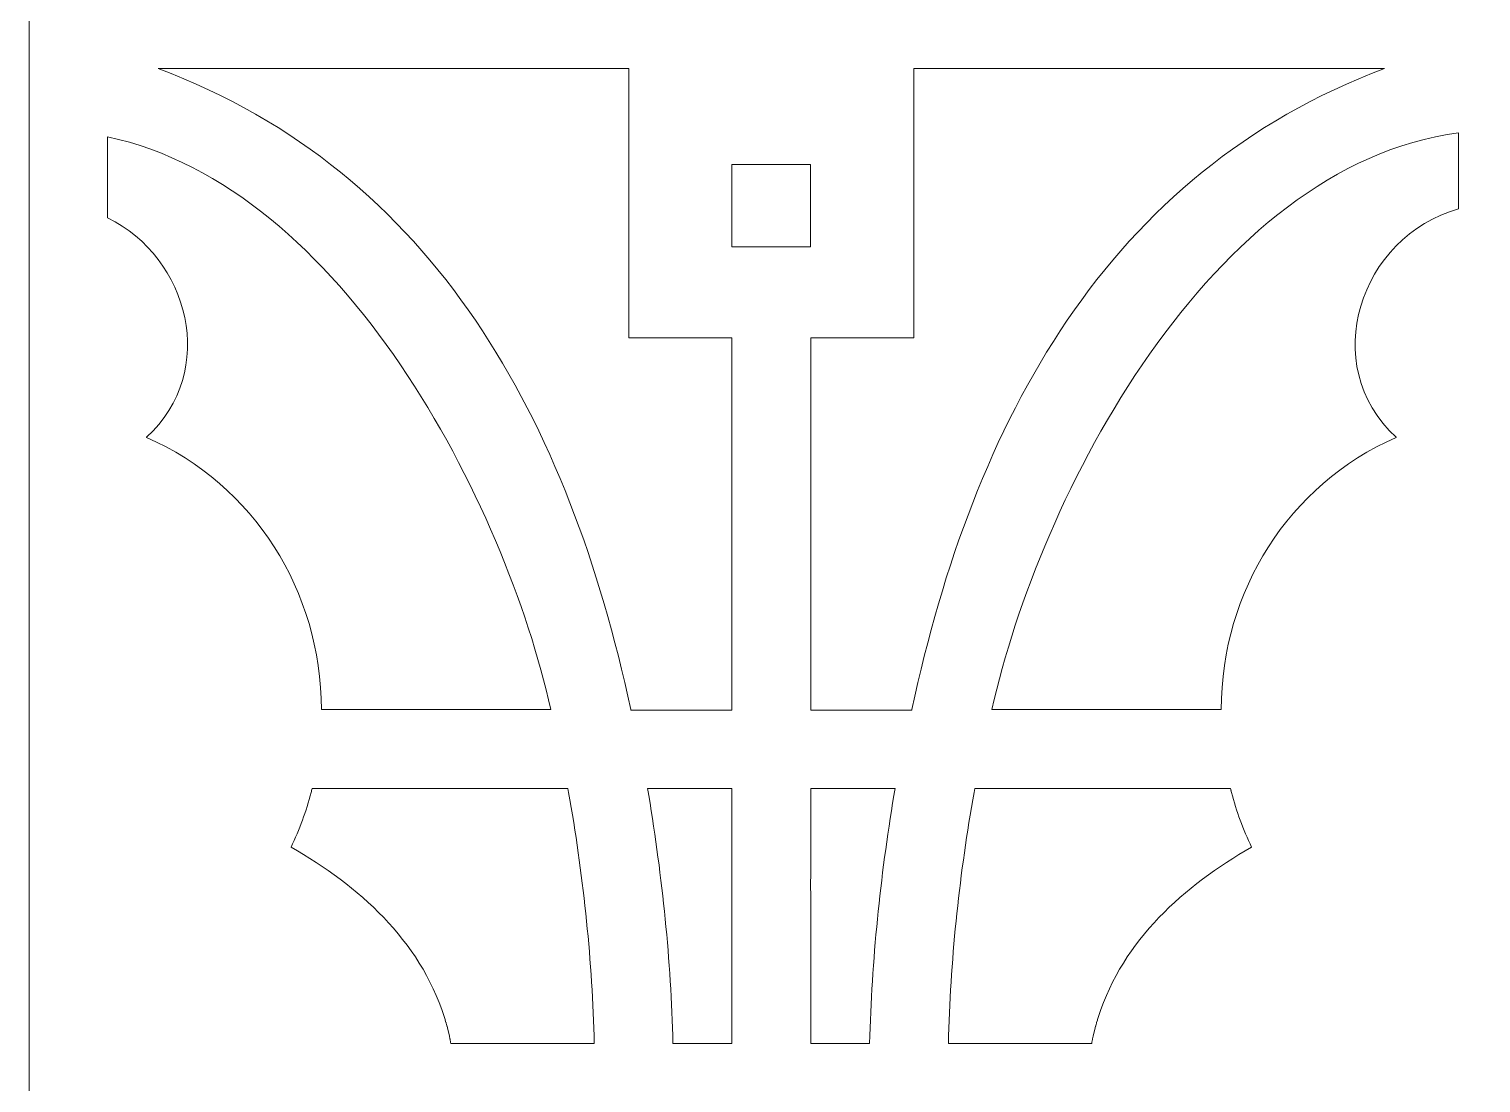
# Model space of a CAD drawing. Header units: centimetres. Extents: x -10 to 9.9, y -5 to 13.4.
# Drawn here: x 0.175 to 3.399, y 1.88 to 4.221 of the extents above; entities that cross this region are included whole.
import ezdxf

# ---------------------------------------------------------------- set-up
doc = ezdxf.new("R2010")
doc.units = ezdxf.units.CM
doc.header["$MEASUREMENT"] = 0
doc.layers.add('layer 1', color=7, linetype='Continuous')

msp = doc.modelspace()

# ---------------------------------------------------------------- linework, layer by layer
at = {"layer": 'layer 1', "color": 242, "lineweight": 9}
for points, knots in [([(0.17453, 13.44236), (0.17453, 13.44236), (0.34885, 13.44236), (0.34885, 13.44236), (0.34885, 13.44236), (0.34885, 13.44236), (9.75098, 13.44236), (9.75098, 13.44236), (9.75098, 13.44236), (9.75098, 13.44236), (9.9253, 13.44236), (9.9253, 13.44236), (9.9253, 13.44236), (9.9253, 13.44236), (9.9253, 13.26803), (9.9253, 13.26803), (9.9253, 13.26803), (9.9253, 13.26803), (9.9253, -4.82596), (9.9253, -4.82596), (9.9253, -4.82596), (9.9253, -4.82596), (9.9253, -5.00029), (9.9253, -5.00029), (9.9253, -5.00029), (9.9253, -5.00029), (9.75098, -5.00029), (9.75098, -5.00029), (9.75098, -5.00029), (9.75098, -5.00029), (0.34885, -5.00029), (0.34885, -5.00029), (0.34885, -5.00029), (0.34885, -5.00029), (0.17453, -5.00029), (0.17453, -5.00029), (0.17453, -5.00029), (0.17453, -5.00029), (0.17453, -4.82596), (0.17453, -4.82596), (0.17453, -4.82596), (0.17453, -4.82596), (0.17453, 13.26803), (0.17453, 13.26803), (0.17453, 13.26803), (0.17453, 13.26803), (0.17453, 13.44236), (0.17453, 13.44236)], [0, 0, 0, 0, 0.0769231, 0.0769231, 0.0769231, 0.0769231, 0.1538462, 0.1538462, 0.1538462, 0.1538462, 0.2307692, 0.2307692, 0.2307692, 0.2307692, 0.3076923, 0.3076923, 0.3076923, 0.3076923, 0.3846154, 0.3846154, 0.3846154, 0.3846154, 0.4615385, 0.4615385, 0.4615385, 0.4615385, 0.5384615, 0.5384615, 0.5384615, 0.5384615, 0.6153846, 0.6153846, 0.6153846, 0.6153846, 0.6923077, 0.6923077, 0.6923077, 0.6923077, 0.7692308, 0.7692308, 0.7692308, 0.7692308, 0.8461538, 0.8461538, 0.8461538, 0.8461538, 1, 1, 1, 1]), ([(0.46138, 4.13311), (0.46138, 4.13311), (1.50617, 4.13311), (1.50617, 4.13311), (1.50617, 4.13311), (1.50617, 4.13311), (1.50617, 3.53687), (1.50617, 3.53687), (1.50617, 3.53687), (1.50617, 3.53687), (1.5062, 3.53687), (1.5062, 3.53687), (1.5062, 3.53687), (1.5062, 3.53687), (1.5062, 3.53525), (1.5062, 3.53525), (1.5062, 3.53525), (1.5062, 3.53525), (1.51542, 3.53525), (1.51542, 3.53525), (1.51542, 3.53525), (1.51542, 3.53525), (1.51593, 3.53525), (1.51593, 3.53525), (1.51593, 3.53525), (1.51593, 3.53525), (1.52515, 3.53525), (1.52515, 3.53525), (1.52515, 3.53525), (1.52515, 3.53525), (1.52565, 3.53525), (1.52565, 3.53525), (1.52565, 3.53525), (1.52565, 3.53525), (1.53488, 3.53525), (1.53488, 3.53525), (1.53488, 3.53525), (1.53488, 3.53525), (1.53538, 3.53525), (1.53538, 3.53525), (1.53538, 3.53525), (1.53538, 3.53525), (1.54461, 3.53525), (1.54461, 3.53525), (1.54461, 3.53525), (1.54461, 3.53525), (1.54515, 3.53525), (1.54515, 3.53525), (1.54515, 3.53525), (1.54515, 3.53525), (1.55439, 3.53525), (1.55439, 3.53525), (1.55439, 3.53525), (1.55439, 3.53525), (1.55489, 3.53525), (1.55489, 3.53525), (1.55489, 3.53525), (1.55489, 3.53525), (1.56411, 3.53525), (1.56411, 3.53525), (1.56411, 3.53525), (1.56411, 3.53525), (1.56466, 3.53525), (1.56466, 3.53525), (1.56466, 3.53525), (1.56466, 3.53525), (1.57389, 3.53525), (1.57389, 3.53525), (1.57389, 3.53525), (1.57389, 3.53525), (1.57439, 3.53525), (1.57439, 3.53525), (1.57439, 3.53525), (1.57439, 3.53525), (1.58362, 3.53525), (1.58362, 3.53525), (1.58362, 3.53525), (1.58362, 3.53525), (1.58418, 3.53525), (1.58418, 3.53525), (1.58418, 3.53525), (1.58418, 3.53525), (1.59339, 3.53525), (1.59339, 3.53525), (1.59339, 3.53525), (1.59339, 3.53525), (1.59391, 3.53525), (1.59391, 3.53525), (1.59391, 3.53525), (1.59391, 3.53525), (1.60312, 3.53525), (1.60312, 3.53525), (1.60312, 3.53525), (1.60312, 3.53525), (1.60367, 3.53525), (1.60367, 3.53525), (1.60367, 3.53525), (1.60367, 3.53525), (1.61288, 3.53525), (1.61288, 3.53525), (1.61288, 3.53525), (1.61288, 3.53525), (1.6134, 3.53525), (1.6134, 3.53525), (1.6134, 3.53525), (1.6134, 3.53525), (1.6226, 3.53525), (1.6226, 3.53525), (1.6226, 3.53525), (1.6226, 3.53525), (1.62317, 3.53525), (1.62317, 3.53525), (1.62317, 3.53525), (1.62317, 3.53525), (1.6324, 3.53525), (1.6324, 3.53525), (1.6324, 3.53525), (1.6324, 3.53525), (1.6329, 3.53525), (1.6329, 3.53525), (1.6329, 3.53525), (1.6329, 3.53525), (1.64212, 3.53525), (1.64212, 3.53525), (1.64212, 3.53525), (1.64212, 3.53525), (1.64268, 3.53525), (1.64268, 3.53525), (1.64268, 3.53525), (1.64268, 3.53525), (1.6519, 3.53525), (1.6519, 3.53525), (1.6519, 3.53525), (1.6519, 3.53525), (1.6524, 3.53525), (1.6524, 3.53525), (1.6524, 3.53525), (1.6524, 3.53525), (1.66163, 3.53525), (1.66163, 3.53525), (1.66163, 3.53525), (1.66163, 3.53525), (1.66218, 3.53525), (1.66218, 3.53525), (1.66218, 3.53525), (1.66218, 3.53525), (1.6714, 3.53525), (1.6714, 3.53525), (1.6714, 3.53525), (1.6714, 3.53525), (1.6719, 3.53525), (1.6719, 3.53525), (1.6719, 3.53525), (1.6719, 3.53525), (1.68113, 3.53525), (1.68113, 3.53525), (1.68113, 3.53525), (1.68113, 3.53525), (1.68163, 3.53525), (1.68163, 3.53525), (1.68163, 3.53525), (1.68163, 3.53525), (1.69086, 3.53525), (1.69086, 3.53525), (1.69086, 3.53525), (1.69086, 3.53525), (1.69137, 3.53525), (1.69137, 3.53525), (1.69137, 3.53525), (1.69137, 3.53525), (1.70059, 3.53525), (1.70059, 3.53525), (1.70059, 3.53525), (1.70059, 3.53525), (1.70115, 3.53525), (1.70115, 3.53525), (1.70115, 3.53525), (1.70115, 3.53525), (1.71037, 3.53525), (1.71037, 3.53525), (1.71037, 3.53525), (1.71037, 3.53525), (1.71088, 3.53525), (1.71088, 3.53525), (1.71088, 3.53525), (1.71088, 3.53525), (1.72009, 3.53525), (1.72009, 3.53525), (1.72009, 3.53525), (1.72009, 3.53525), (1.72065, 3.53525), (1.72065, 3.53525), (1.72065, 3.53525), (1.72065, 3.53525), (1.72989, 3.53525), (1.72989, 3.53525), (1.72989, 3.53525), (1.72989, 3.53525), (1.73039, 3.53525), (1.73039, 3.53525), (1.73039, 3.53525), (1.73039, 3.53525), (1.73538, 3.53525), (1.73538, 3.53525), (1.73538, 3.53525), (1.73538, 3.53525), (1.73538, 2.7081), (1.73538, 2.7081), (1.73538, 2.7081), (1.73538, 2.7081), (1.51117, 2.7081), (1.51117, 2.7081), (1.51117, 2.7081), (1.51117, 2.7081), (1.51115, 2.7081), (1.51115, 2.7081), (1.51115, 2.7081), (1.51115, 2.7081), (1.51101, 2.70862), (1.51101, 2.70862), (1.51101, 2.70862), (1.51101, 2.70862), (1.51099, 2.70867), (1.51099, 2.70867), (1.51099, 2.70867), (1.51099, 2.70867), (1.51091, 2.70915), (1.51091, 2.70915), (1.51091, 2.70915), (1.51091, 2.70915), (1.51088, 2.70914), (1.51088, 2.70914), (1.51088, 2.70914), (1.51088, 2.70914), (1.51074, 2.70967), (1.51074, 2.70967), (1.51074, 2.70967), (1.37358, 3.34792), (1.07753, 3.90211), (0.46138, 4.13311)], [0, 0, 0, 0, 0.0163934, 0.0163934, 0.0163934, 0.0163934, 0.0327869, 0.0327869, 0.0327869, 0.0327869, 0.0491803, 0.0491803, 0.0491803, 0.0491803, 0.0655738, 0.0655738, 0.0655738, 0.0655738, 0.0819672, 0.0819672, 0.0819672, 0.0819672, 0.0983607, 0.0983607, 0.0983607, 0.0983607, 0.1147541, 0.1147541, 0.1147541, 0.1147541, 0.1311475, 0.1311475, 0.1311475, 0.1311475, 0.147541, 0.147541, 0.147541, 0.147541, 0.1639344, 0.1639344, 0.1639344, 0.1639344, 0.1803279, 0.1803279, 0.1803279, 0.1803279, 0.1967213, 0.1967213, 0.1967213, 0.1967213, 0.2131148, 0.2131148, 0.2131148, 0.2131148, 0.2295082, 0.2295082, 0.2295082, 0.2295082, 0.2459016, 0.2459016, 0.2459016, 0.2459016, 0.2622951, 0.2622951, 0.2622951, 0.2622951, 0.2786885, 0.2786885, 0.2786885, 0.2786885, 0.295082, 0.295082, 0.295082, 0.295082, 0.3114754, 0.3114754, 0.3114754, 0.3114754, 0.3278689, 0.3278689, 0.3278689, 0.3278689, 0.3442623, 0.3442623, 0.3442623, 0.3442623, 0.3606557, 0.3606557, 0.3606557, 0.3606557, 0.3770492, 0.3770492, 0.3770492, 0.3770492, 0.3934426, 0.3934426, 0.3934426, 0.3934426, 0.4098361, 0.4098361, 0.4098361, 0.4098361, 0.4262295, 0.4262295, 0.4262295, 0.4262295, 0.442623, 0.442623, 0.442623, 0.442623, 0.4590164, 0.4590164, 0.4590164, 0.4590164, 0.4754098, 0.4754098, 0.4754098, 0.4754098, 0.4918033, 0.4918033, 0.4918033, 0.4918033, 0.5081967, 0.5081967, 0.5081967, 0.5081967, 0.5245902, 0.5245902, 0.5245902, 0.5245902, 0.5409836, 0.5409836, 0.5409836, 0.5409836, 0.557377, 0.557377, 0.557377, 0.557377, 0.5737705, 0.5737705, 0.5737705, 0.5737705, 0.5901639, 0.5901639, 0.5901639, 0.5901639, 0.6065574, 0.6065574, 0.6065574, 0.6065574, 0.6229508, 0.6229508, 0.6229508, 0.6229508, 0.6393443, 0.6393443, 0.6393443, 0.6393443, 0.6557377, 0.6557377, 0.6557377, 0.6557377, 0.6721311, 0.6721311, 0.6721311, 0.6721311, 0.6885246, 0.6885246, 0.6885246, 0.6885246, 0.704918, 0.704918, 0.704918, 0.704918, 0.7213115, 0.7213115, 0.7213115, 0.7213115, 0.7377049, 0.7377049, 0.7377049, 0.7377049, 0.7540984, 0.7540984, 0.7540984, 0.7540984, 0.7704918, 0.7704918, 0.7704918, 0.7704918, 0.7868852, 0.7868852, 0.7868852, 0.7868852, 0.8032787, 0.8032787, 0.8032787, 0.8032787, 0.8196721, 0.8196721, 0.8196721, 0.8196721, 0.8360656, 0.8360656, 0.8360656, 0.8360656, 0.852459, 0.852459, 0.852459, 0.852459, 0.8688525, 0.8688525, 0.8688525, 0.8688525, 0.8852459, 0.8852459, 0.8852459, 0.8852459, 0.9016393, 0.9016393, 0.9016393, 0.9016393, 0.9180328, 0.9180328, 0.9180328, 0.9180328, 0.9344262, 0.9344262, 0.9344262, 0.9344262, 0.9508197, 0.9508197, 0.9508197, 0.9508197, 0.9672131, 0.9672131, 0.9672131, 0.9672131, 1, 1, 1, 1]), ([(1.91021, 3.53525), (1.91021, 3.53525), (1.91511, 3.53525), (1.91511, 3.53525), (1.91511, 3.53525), (1.91511, 3.53525), (1.91568, 3.53525), (1.91568, 3.53525), (1.91568, 3.53525), (1.91568, 3.53525), (1.9249, 3.53525), (1.9249, 3.53525), (1.9249, 3.53525), (1.9249, 3.53525), (1.9254, 3.53525), (1.9254, 3.53525), (1.9254, 3.53525), (1.9254, 3.53525), (1.93463, 3.53525), (1.93463, 3.53525), (1.93463, 3.53525), (1.93463, 3.53525), (1.93518, 3.53525), (1.93518, 3.53525), (1.93518, 3.53525), (1.93518, 3.53525), (1.9444, 3.53525), (1.9444, 3.53525), (1.9444, 3.53525), (1.9444, 3.53525), (1.94491, 3.53525), (1.94491, 3.53525), (1.94491, 3.53525), (1.94491, 3.53525), (1.95413, 3.53525), (1.95413, 3.53525), (1.95413, 3.53525), (1.95413, 3.53525), (1.95468, 3.53525), (1.95468, 3.53525), (1.95468, 3.53525), (1.95468, 3.53525), (1.96391, 3.53525), (1.96391, 3.53525), (1.96391, 3.53525), (1.96391, 3.53525), (1.96441, 3.53525), (1.96441, 3.53525), (1.96441, 3.53525), (1.96441, 3.53525), (1.97363, 3.53525), (1.97363, 3.53525), (1.97363, 3.53525), (1.97363, 3.53525), (1.97419, 3.53525), (1.97419, 3.53525), (1.97419, 3.53525), (1.97419, 3.53525), (1.98341, 3.53525), (1.98341, 3.53525), (1.98341, 3.53525), (1.98341, 3.53525), (1.98391, 3.53525), (1.98391, 3.53525), (1.98391, 3.53525), (1.98391, 3.53525), (1.99313, 3.53525), (1.99313, 3.53525), (1.99313, 3.53525), (1.99313, 3.53525), (1.99364, 3.53525), (1.99364, 3.53525), (1.99364, 3.53525), (1.99364, 3.53525), (2.00286, 3.53525), (2.00286, 3.53525), (2.00286, 3.53525), (2.00286, 3.53525), (2.00336, 3.53525), (2.00336, 3.53525), (2.00336, 3.53525), (2.00336, 3.53525), (2.0126, 3.53525), (2.0126, 3.53525), (2.0126, 3.53525), (2.0126, 3.53525), (2.01316, 3.53525), (2.01316, 3.53525), (2.01316, 3.53525), (2.01316, 3.53525), (2.02237, 3.53525), (2.02237, 3.53525), (2.02237, 3.53525), (2.02237, 3.53525), (2.02288, 3.53525), (2.02288, 3.53525), (2.02288, 3.53525), (2.02288, 3.53525), (2.0321, 3.53525), (2.0321, 3.53525), (2.0321, 3.53525), (2.0321, 3.53525), (2.03266, 3.53525), (2.03266, 3.53525), (2.03266, 3.53525), (2.03266, 3.53525), (2.04189, 3.53525), (2.04189, 3.53525), (2.04189, 3.53525), (2.04189, 3.53525), (2.04239, 3.53525), (2.04239, 3.53525), (2.04239, 3.53525), (2.04239, 3.53525), (2.05162, 3.53525), (2.05162, 3.53525), (2.05162, 3.53525), (2.05162, 3.53525), (2.05216, 3.53525), (2.05216, 3.53525), (2.05216, 3.53525), (2.05216, 3.53525), (2.06139, 3.53525), (2.06139, 3.53525), (2.06139, 3.53525), (2.06139, 3.53525), (2.0619, 3.53525), (2.0619, 3.53525), (2.0619, 3.53525), (2.0619, 3.53525), (2.07112, 3.53525), (2.07112, 3.53525), (2.07112, 3.53525), (2.07112, 3.53525), (2.07167, 3.53525), (2.07167, 3.53525), (2.07167, 3.53525), (2.07167, 3.53525), (2.0809, 3.53525), (2.0809, 3.53525), (2.0809, 3.53525), (2.0809, 3.53525), (2.0814, 3.53525), (2.0814, 3.53525), (2.0814, 3.53525), (2.0814, 3.53525), (2.09062, 3.53525), (2.09062, 3.53525), (2.09062, 3.53525), (2.09062, 3.53525), (2.09119, 3.53525), (2.09119, 3.53525), (2.09119, 3.53525), (2.09119, 3.53525), (2.1004, 3.53525), (2.1004, 3.53525), (2.1004, 3.53525), (2.1004, 3.53525), (2.10092, 3.53525), (2.10092, 3.53525), (2.10092, 3.53525), (2.10092, 3.53525), (2.11013, 3.53525), (2.11013, 3.53525), (2.11013, 3.53525), (2.11013, 3.53525), (2.1107, 3.53525), (2.1107, 3.53525), (2.1107, 3.53525), (2.1107, 3.53525), (2.11992, 3.53525), (2.11992, 3.53525), (2.11992, 3.53525), (2.11992, 3.53525), (2.12042, 3.53525), (2.12042, 3.53525), (2.12042, 3.53525), (2.12042, 3.53525), (2.12964, 3.53525), (2.12964, 3.53525), (2.12964, 3.53525), (2.12964, 3.53525), (2.1302, 3.53525), (2.1302, 3.53525), (2.1302, 3.53525), (2.1302, 3.53525), (2.13942, 3.53525), (2.13942, 3.53525), (2.13942, 3.53525), (2.13942, 3.53525), (2.13942, 3.53687), (2.13942, 3.53687), (2.13942, 3.53687), (2.13942, 3.53687), (2.13942, 4.13308), (2.13942, 4.13308), (2.13942, 4.13308), (2.13942, 4.13308), (2.83599, 4.13311), (2.83599, 4.13311), (2.83599, 4.13311), (2.83599, 4.13311), (3.18422, 4.13311), (3.18422, 4.13311), (3.18422, 4.13311), (2.56804, 3.90211), (2.27201, 3.34792), (2.13486, 2.70967), (2.13486, 2.70967), (2.13486, 2.70967), (2.1347, 2.70914), (2.1347, 2.70914), (2.1347, 2.70914), (2.1347, 2.70914), (2.13468, 2.70914), (2.13468, 2.70914), (2.13468, 2.70914), (2.13468, 2.70914), (2.13458, 2.70862), (2.13458, 2.70862), (2.13458, 2.70862), (2.13458, 2.70862), (2.13456, 2.70862), (2.13456, 2.70862), (2.13456, 2.70862), (2.13456, 2.70862), (2.13444, 2.7081), (2.13444, 2.7081), (2.13444, 2.7081), (2.13444, 2.7081), (2.13442, 2.7081), (2.13442, 2.7081), (2.13442, 2.7081), (2.13442, 2.7081), (1.91021, 2.7081), (1.91021, 2.7081), (1.91021, 2.7081), (1.91021, 2.7081), (1.91021, 3.53525), (1.91021, 3.53525)], [0, 0, 0, 0, 0.0163934, 0.0163934, 0.0163934, 0.0163934, 0.0327869, 0.0327869, 0.0327869, 0.0327869, 0.0491803, 0.0491803, 0.0491803, 0.0491803, 0.0655738, 0.0655738, 0.0655738, 0.0655738, 0.0819672, 0.0819672, 0.0819672, 0.0819672, 0.0983607, 0.0983607, 0.0983607, 0.0983607, 0.1147541, 0.1147541, 0.1147541, 0.1147541, 0.1311475, 0.1311475, 0.1311475, 0.1311475, 0.147541, 0.147541, 0.147541, 0.147541, 0.1639344, 0.1639344, 0.1639344, 0.1639344, 0.1803279, 0.1803279, 0.1803279, 0.1803279, 0.1967213, 0.1967213, 0.1967213, 0.1967213, 0.2131148, 0.2131148, 0.2131148, 0.2131148, 0.2295082, 0.2295082, 0.2295082, 0.2295082, 0.2459016, 0.2459016, 0.2459016, 0.2459016, 0.2622951, 0.2622951, 0.2622951, 0.2622951, 0.2786885, 0.2786885, 0.2786885, 0.2786885, 0.295082, 0.295082, 0.295082, 0.295082, 0.3114754, 0.3114754, 0.3114754, 0.3114754, 0.3278689, 0.3278689, 0.3278689, 0.3278689, 0.3442623, 0.3442623, 0.3442623, 0.3442623, 0.3606557, 0.3606557, 0.3606557, 0.3606557, 0.3770492, 0.3770492, 0.3770492, 0.3770492, 0.3934426, 0.3934426, 0.3934426, 0.3934426, 0.4098361, 0.4098361, 0.4098361, 0.4098361, 0.4262295, 0.4262295, 0.4262295, 0.4262295, 0.442623, 0.442623, 0.442623, 0.442623, 0.4590164, 0.4590164, 0.4590164, 0.4590164, 0.4754098, 0.4754098, 0.4754098, 0.4754098, 0.4918033, 0.4918033, 0.4918033, 0.4918033, 0.5081967, 0.5081967, 0.5081967, 0.5081967, 0.5245902, 0.5245902, 0.5245902, 0.5245902, 0.5409836, 0.5409836, 0.5409836, 0.5409836, 0.557377, 0.557377, 0.557377, 0.557377, 0.5737705, 0.5737705, 0.5737705, 0.5737705, 0.5901639, 0.5901639, 0.5901639, 0.5901639, 0.6065574, 0.6065574, 0.6065574, 0.6065574, 0.6229508, 0.6229508, 0.6229508, 0.6229508, 0.6393443, 0.6393443, 0.6393443, 0.6393443, 0.6557377, 0.6557377, 0.6557377, 0.6557377, 0.6721311, 0.6721311, 0.6721311, 0.6721311, 0.6885246, 0.6885246, 0.6885246, 0.6885246, 0.704918, 0.704918, 0.704918, 0.704918, 0.7213115, 0.7213115, 0.7213115, 0.7213115, 0.7377049, 0.7377049, 0.7377049, 0.7377049, 0.7540984, 0.7540984, 0.7540984, 0.7540984, 0.7704918, 0.7704918, 0.7704918, 0.7704918, 0.7868852, 0.7868852, 0.7868852, 0.7868852, 0.8032787, 0.8032787, 0.8032787, 0.8032787, 0.8196721, 0.8196721, 0.8196721, 0.8196721, 0.8360656, 0.8360656, 0.8360656, 0.8360656, 0.852459, 0.852459, 0.852459, 0.852459, 0.8688525, 0.8688525, 0.8688525, 0.8688525, 0.8852459, 0.8852459, 0.8852459, 0.8852459, 0.9016393, 0.9016393, 0.9016393, 0.9016393, 0.9180328, 0.9180328, 0.9180328, 0.9180328, 0.9344262, 0.9344262, 0.9344262, 0.9344262, 0.9508197, 0.9508197, 0.9508197, 0.9508197, 0.9672131, 0.9672131, 0.9672131, 0.9672131, 1, 1, 1, 1]), ([(0.34885, 3.98155), (0.34885, 3.98155), (0.34885, 3.8018), (0.34885, 3.8018), (0.34885, 3.8018), (0.52976, 3.71411), (0.59604, 3.46124), (0.43541, 3.31412), (0.43541, 3.31412), (0.43541, 3.31412), (0.43544, 3.3141), (0.43544, 3.3141), (0.43544, 3.3141), (0.67542, 3.20757), (0.82219, 2.9736), (0.82393, 2.70967), (0.82393, 2.70967), (0.82393, 2.70967), (1.33289, 2.70967), (1.33289, 2.70967), (1.33289, 2.70967), (1.23215, 3.16558), (0.87247, 3.87024), (0.34885, 3.98155)], [0, 0, 0, 0, 0.1428571, 0.1428571, 0.1428571, 0.1428571, 0.2857143, 0.2857143, 0.2857143, 0.2857143, 0.4285714, 0.4285714, 0.4285714, 0.4285714, 0.5714286, 0.5714286, 0.5714286, 0.5714286, 0.7142857, 0.7142857, 0.7142857, 0.7142857, 1, 1, 1, 1]), ([(2.3127, 2.70967), (2.41673, 3.18058), (2.79702, 3.91689), (3.34894, 3.99058), (3.34894, 3.99058), (3.34894, 3.99058), (3.34895, 3.82145), (3.34895, 3.82145), (3.34895, 3.82145), (3.12975, 3.76109), (3.03491, 3.47465), (3.21016, 3.31412), (3.21016, 3.31412), (3.21016, 3.31412), (3.21013, 3.3141), (3.21013, 3.3141), (3.21013, 3.3141), (2.9702, 3.20758), (2.8234, 2.9736), (2.82164, 2.70967), (2.82164, 2.70967), (2.82164, 2.70967), (2.3127, 2.70967), (2.3127, 2.70967)], [0, 0, 0, 0, 0.1428571, 0.1428571, 0.1428571, 0.1428571, 0.2857143, 0.2857143, 0.2857143, 0.2857143, 0.4285714, 0.4285714, 0.4285714, 0.4285714, 0.5714286, 0.5714286, 0.5714286, 0.5714286, 0.7142857, 0.7142857, 0.7142857, 0.7142857, 1, 1, 1, 1]), ([(1.91009, 3.92012), (1.91009, 3.92012), (1.91009, 3.73746), (1.91009, 3.73746), (1.91009, 3.73746), (1.91009, 3.73746), (1.73548, 3.73746), (1.73548, 3.73746), (1.73548, 3.73746), (1.73548, 3.73746), (1.73548, 3.92012), (1.73548, 3.92012), (1.73548, 3.92012), (1.73548, 3.92012), (1.91009, 3.92012), (1.91009, 3.92012)], [0, 0, 0, 0, 0.2, 0.2, 0.2, 0.2, 0.4, 0.4, 0.4, 0.4, 0.6, 0.6, 0.6, 0.6, 1, 1, 1, 1]), ([(0.75625, 2.40399), (0.90689, 2.31756), (1.04107, 2.19838), (1.09627, 2.0276), (1.09627, 2.0276), (1.09627, 2.0276), (1.09629, 2.0276), (1.09629, 2.0276), (1.09629, 2.0276), (1.09629, 2.0276), (1.09692, 2.02565), (1.09692, 2.02565), (1.09692, 2.02565), (1.09692, 2.02565), (1.09694, 2.02565), (1.09694, 2.02565), (1.09694, 2.02565), (1.09694, 2.02565), (1.09839, 2.0208), (1.09839, 2.0208), (1.09839, 2.0208), (1.09839, 2.0208), (1.09843, 2.0208), (1.09843, 2.0208), (1.09843, 2.0208), (1.09843, 2.0208), (1.0987, 2.01987), (1.0987, 2.01987), (1.0987, 2.01987), (1.0987, 2.01987), (1.0987, 2.01987), (1.0987, 2.01987), (1.0987, 2.01987), (1.0987, 2.01987), (1.09871, 2.01978), (1.09871, 2.01978), (1.09871, 2.01978), (1.09871, 2.01978), (1.09873, 2.01978), (1.09873, 2.01978), (1.09873, 2.01978), (1.09873, 2.01978), (1.1004, 2.01399), (1.1004, 2.01399), (1.1004, 2.01399), (1.1004, 2.01399), (1.10042, 2.01399), (1.10042, 2.01399), (1.10042, 2.01399), (1.10042, 2.01399), (1.10064, 2.01314), (1.10064, 2.01314), (1.10064, 2.01314), (1.10064, 2.01314), (1.10065, 2.01313), (1.10065, 2.01313), (1.10065, 2.01313), (1.10065, 2.01313), (1.10244, 2.0067), (1.10244, 2.0067), (1.10244, 2.0067), (1.10244, 2.0067), (1.10246, 2.0067), (1.10246, 2.0067), (1.10246, 2.0067), (1.10246, 2.0067), (1.10263, 2.00596), (1.10263, 2.00596), (1.10263, 2.00596), (1.10263, 2.00596), (1.10265, 2.00596), (1.10265, 2.00596), (1.10265, 2.00596), (1.10265, 2.00596), (1.10456, 1.99868), (1.10456, 1.99868), (1.10456, 1.99868), (1.10456, 1.99868), (1.10458, 1.99868), (1.10458, 1.99868), (1.10458, 1.99868), (1.10458, 1.99868), (1.1046, 1.99853), (1.1046, 1.99853), (1.1046, 1.99853), (1.1046, 1.99853), (1.10461, 1.99853), (1.10461, 1.99853), (1.10461, 1.99853), (1.10461, 1.99853), (1.10577, 1.99377), (1.10577, 1.99377), (1.10577, 1.99377), (1.10577, 1.99377), (1.10579, 1.99377), (1.10579, 1.99377), (1.10579, 1.99377), (1.10579, 1.99377), (1.10598, 1.99287), (1.10598, 1.99287), (1.10598, 1.99287), (1.10598, 1.99287), (1.106, 1.99285), (1.106, 1.99285), (1.106, 1.99285), (1.106, 1.99285), (1.10792, 1.98462), (1.10792, 1.98462), (1.10792, 1.98462), (1.10792, 1.98462), (1.10794, 1.9846), (1.10794, 1.9846), (1.10794, 1.9846), (1.10794, 1.9846), (1.1081, 1.98372), (1.1081, 1.98372), (1.1081, 1.98372), (1.1081, 1.98372), (1.10812, 1.98372), (1.10812, 1.98372), (1.10812, 1.98372), (1.10812, 1.98372), (1.10925, 1.97823), (1.10925, 1.97823), (1.10925, 1.97823), (1.10925, 1.97823), (1.10928, 1.97825), (1.10928, 1.97825), (1.10928, 1.97825), (1.10928, 1.97825), (1.10943, 1.97737), (1.10943, 1.97737), (1.10943, 1.97737), (1.10943, 1.97737), (1.10944, 1.97737), (1.10944, 1.97737), (1.10944, 1.97737), (1.10944, 1.97737), (1.10966, 1.97631), (1.10966, 1.97631), (1.10966, 1.97631), (1.10966, 1.97631), (1.10967, 1.97631), (1.10967, 1.97631), (1.10967, 1.97631), (1.10967, 1.97631), (1.11073, 1.97093), (1.11073, 1.97093), (1.11073, 1.97093), (1.11073, 1.97093), (1.11074, 1.97093), (1.11074, 1.97093), (1.11074, 1.97093), (1.11074, 1.97093), (1.11133, 1.96795), (1.11133, 1.96795), (1.11133, 1.96795), (1.11133, 1.96795), (1.11134, 1.96795), (1.11134, 1.96795), (1.11134, 1.96795), (1.11134, 1.96795), (1.11136, 1.96795), (1.11136, 1.96795), (1.11136, 1.96795), (1.11136, 1.96795), (1.42958, 1.96795), (1.42958, 1.96795), (1.42958, 1.96795), (1.42958, 1.96795), (1.42938, 1.97558), (1.42938, 1.97558), (1.42938, 1.97558), (1.42938, 1.97558), (1.42936, 1.97556), (1.42936, 1.97556), (1.42936, 1.97556), (1.42936, 1.97556), (1.42935, 1.97554), (1.42935, 1.97554), (1.42935, 1.97554), (1.42935, 1.97554), (1.42935, 1.97559), (1.42935, 1.97559), (1.42935, 1.97559), (1.42935, 1.97559), (1.42914, 1.9848), (1.42914, 1.9848), (1.42914, 1.9848), (1.42914, 1.9848), (1.42913, 1.9848), (1.42913, 1.9848), (1.42913, 1.9848), (1.42913, 1.9848), (1.42911, 1.9848), (1.42911, 1.9848), (1.42911, 1.9848), (1.42911, 1.9848), (1.42911, 1.98483), (1.42911, 1.98483), (1.42911, 1.98483), (1.42394, 2.16639), (1.40419, 2.34756), (1.37264, 2.5253), (1.37264, 2.5253), (1.37264, 2.5253), (1.3726, 2.5253), (1.3726, 2.5253), (1.3726, 2.5253), (1.3726, 2.5253), (1.37259, 2.52528), (1.37259, 2.52528), (1.37259, 2.52528), (1.37259, 2.52528), (1.37258, 2.5253), (1.37258, 2.5253), (1.37258, 2.5253), (1.37258, 2.5253), (1.3711, 2.53378), (1.3711, 2.53378), (1.3711, 2.53378), (1.3711, 2.53378), (1.37109, 2.53377), (1.37109, 2.53377), (1.37109, 2.53377), (1.37109, 2.53377), (1.37107, 2.53377), (1.37107, 2.53377), (1.37107, 2.53377), (1.37107, 2.53377), (1.37105, 2.53377), (1.37105, 2.53377), (1.37105, 2.53377), (1.37105, 2.53377), (0.80317, 2.53377), (0.80317, 2.53377), (0.80317, 2.53377), (0.80317, 2.53377), (0.80314, 2.53377), (0.80314, 2.53377), (0.80314, 2.53377), (0.80314, 2.53377), (0.80259, 2.53163), (0.80259, 2.53163), (0.80259, 2.53163), (0.80259, 2.53163), (0.80257, 2.53163), (0.80257, 2.53163), (0.80257, 2.53163), (0.80257, 2.53163), (0.80207, 2.52949), (0.80207, 2.52949), (0.80207, 2.52949), (0.80207, 2.52949), (0.80205, 2.52949), (0.80205, 2.52949), (0.80205, 2.52949), (0.80205, 2.52949), (0.80149, 2.52736), (0.80149, 2.52736), (0.80149, 2.52736), (0.80149, 2.52736), (0.80147, 2.52736), (0.80147, 2.52736), (0.80147, 2.52736), (0.80147, 2.52736), (0.80097, 2.52525), (0.80097, 2.52525), (0.80097, 2.52525), (0.80097, 2.52525), (0.80095, 2.52525), (0.80095, 2.52525), (0.80095, 2.52525), (0.79014, 2.48371), (0.7749, 2.44282), (0.75625, 2.40399)], [0, 0, 0, 0, 0.0142857, 0.0142857, 0.0142857, 0.0142857, 0.0285714, 0.0285714, 0.0285714, 0.0285714, 0.0428571, 0.0428571, 0.0428571, 0.0428571, 0.0571429, 0.0571429, 0.0571429, 0.0571429, 0.0714286, 0.0714286, 0.0714286, 0.0714286, 0.0857143, 0.0857143, 0.0857143, 0.0857143, 0.1, 0.1, 0.1, 0.1, 0.1142857, 0.1142857, 0.1142857, 0.1142857, 0.1285714, 0.1285714, 0.1285714, 0.1285714, 0.1428571, 0.1428571, 0.1428571, 0.1428571, 0.1571429, 0.1571429, 0.1571429, 0.1571429, 0.1714286, 0.1714286, 0.1714286, 0.1714286, 0.1857143, 0.1857143, 0.1857143, 0.1857143, 0.2, 0.2, 0.2, 0.2, 0.2142857, 0.2142857, 0.2142857, 0.2142857, 0.2285714, 0.2285714, 0.2285714, 0.2285714, 0.2428571, 0.2428571, 0.2428571, 0.2428571, 0.2571429, 0.2571429, 0.2571429, 0.2571429, 0.2714286, 0.2714286, 0.2714286, 0.2714286, 0.2857143, 0.2857143, 0.2857143, 0.2857143, 0.3, 0.3, 0.3, 0.3, 0.3142857, 0.3142857, 0.3142857, 0.3142857, 0.3285714, 0.3285714, 0.3285714, 0.3285714, 0.3428571, 0.3428571, 0.3428571, 0.3428571, 0.3571429, 0.3571429, 0.3571429, 0.3571429, 0.3714286, 0.3714286, 0.3714286, 0.3714286, 0.3857143, 0.3857143, 0.3857143, 0.3857143, 0.4, 0.4, 0.4, 0.4, 0.4142857, 0.4142857, 0.4142857, 0.4142857, 0.4285714, 0.4285714, 0.4285714, 0.4285714, 0.4428571, 0.4428571, 0.4428571, 0.4428571, 0.4571429, 0.4571429, 0.4571429, 0.4571429, 0.4714286, 0.4714286, 0.4714286, 0.4714286, 0.4857143, 0.4857143, 0.4857143, 0.4857143, 0.5, 0.5, 0.5, 0.5, 0.5142857, 0.5142857, 0.5142857, 0.5142857, 0.5285714, 0.5285714, 0.5285714, 0.5285714, 0.5428571, 0.5428571, 0.5428571, 0.5428571, 0.5571429, 0.5571429, 0.5571429, 0.5571429, 0.5714286, 0.5714286, 0.5714286, 0.5714286, 0.5857143, 0.5857143, 0.5857143, 0.5857143, 0.6, 0.6, 0.6, 0.6, 0.6142857, 0.6142857, 0.6142857, 0.6142857, 0.6285714, 0.6285714, 0.6285714, 0.6285714, 0.6428571, 0.6428571, 0.6428571, 0.6428571, 0.6571429, 0.6571429, 0.6571429, 0.6571429, 0.6714286, 0.6714286, 0.6714286, 0.6714286, 0.6857143, 0.6857143, 0.6857143, 0.6857143, 0.7, 0.7, 0.7, 0.7, 0.7142857, 0.7142857, 0.7142857, 0.7142857, 0.7285714, 0.7285714, 0.7285714, 0.7285714, 0.7428571, 0.7428571, 0.7428571, 0.7428571, 0.7571429, 0.7571429, 0.7571429, 0.7571429, 0.7714286, 0.7714286, 0.7714286, 0.7714286, 0.7857143, 0.7857143, 0.7857143, 0.7857143, 0.8, 0.8, 0.8, 0.8, 0.8142857, 0.8142857, 0.8142857, 0.8142857, 0.8285714, 0.8285714, 0.8285714, 0.8285714, 0.8428571, 0.8428571, 0.8428571, 0.8428571, 0.8571429, 0.8571429, 0.8571429, 0.8571429, 0.8714286, 0.8714286, 0.8714286, 0.8714286, 0.8857143, 0.8857143, 0.8857143, 0.8857143, 0.9, 0.9, 0.9, 0.9, 0.9142857, 0.9142857, 0.9142857, 0.9142857, 0.9285714, 0.9285714, 0.9285714, 0.9285714, 0.9428571, 0.9428571, 0.9428571, 0.9428571, 0.9571429, 0.9571429, 0.9571429, 0.9571429, 0.9714286, 0.9714286, 0.9714286, 0.9714286, 1, 1, 1, 1]), ([(1.60445, 1.96795), (1.60445, 1.96795), (1.60446, 1.96795), (1.60446, 1.96795), (1.60446, 1.96795), (1.60446, 1.96795), (1.73538, 1.96795), (1.73538, 1.96795), (1.73538, 1.96795), (1.73538, 1.96795), (1.73537, 1.98359), (1.73537, 1.98359), (1.73537, 1.98359), (1.73537, 1.98359), (1.73538, 2.00949), (1.73538, 2.00949), (1.73538, 2.00949), (1.73538, 2.00949), (1.73538, 2.03537), (1.73538, 2.03537), (1.73538, 2.03537), (1.73538, 2.03537), (1.73538, 2.06126), (1.73538, 2.06126), (1.73538, 2.06126), (1.73538, 2.06126), (1.73538, 2.08715), (1.73538, 2.08715), (1.73538, 2.08715), (1.73538, 2.08715), (1.73538, 2.11302), (1.73538, 2.11302), (1.73538, 2.11302), (1.73538, 2.11302), (1.73538, 2.13892), (1.73538, 2.13892), (1.73538, 2.13892), (1.73538, 2.13892), (1.73538, 2.1648), (1.73538, 2.1648), (1.73538, 2.1648), (1.73538, 2.1648), (1.73538, 2.1907), (1.73538, 2.1907), (1.73538, 2.1907), (1.73538, 2.1907), (1.73538, 2.21658), (1.73538, 2.21658), (1.73538, 2.21658), (1.73538, 2.21658), (1.73538, 2.24248), (1.73538, 2.24248), (1.73538, 2.24248), (1.73538, 2.24248), (1.73538, 2.26835), (1.73538, 2.26835), (1.73538, 2.26835), (1.73538, 2.26835), (1.73538, 2.29424), (1.73538, 2.29424), (1.73538, 2.29424), (1.73538, 2.29424), (1.73538, 2.3201), (1.73538, 2.3201), (1.73538, 2.3201), (1.73538, 2.3201), (1.73538, 2.34602), (1.73538, 2.34602), (1.73538, 2.34602), (1.73538, 2.34602), (1.73538, 2.37191), (1.73538, 2.37191), (1.73538, 2.37191), (1.73538, 2.37191), (1.73538, 2.39779), (1.73538, 2.39779), (1.73538, 2.39779), (1.73538, 2.39779), (1.73538, 2.42367), (1.73538, 2.42367), (1.73538, 2.42367), (1.73538, 2.42367), (1.73538, 2.44959), (1.73538, 2.44959), (1.73538, 2.44959), (1.73538, 2.44959), (1.73537, 2.47544), (1.73537, 2.47544), (1.73537, 2.47544), (1.73537, 2.47544), (1.73538, 2.50135), (1.73538, 2.50135), (1.73538, 2.50135), (1.73538, 2.50135), (1.73538, 2.52722), (1.73538, 2.52722), (1.73538, 2.52722), (1.73538, 2.52722), (1.73538, 2.53377), (1.73538, 2.53377), (1.73538, 2.53377), (1.73538, 2.53377), (1.5479, 2.53377), (1.5479, 2.53377), (1.5479, 2.53377), (1.5479, 2.53377), (1.54906, 2.52687), (1.54906, 2.52687), (1.54906, 2.52687), (1.54906, 2.52687), (1.54908, 2.52684), (1.54908, 2.52684), (1.54908, 2.52684), (1.54908, 2.52684), (1.5491, 2.52687), (1.5491, 2.52687), (1.5491, 2.52687), (1.5491, 2.52687), (1.54912, 2.52687), (1.54912, 2.52687), (1.54912, 2.52687), (1.54912, 2.52687), (1.55058, 2.51837), (1.55058, 2.51837), (1.55058, 2.51837), (1.55058, 2.51837), (1.55059, 2.51837), (1.55059, 2.51837), (1.55059, 2.51837), (1.55059, 2.51837), (1.55061, 2.51837), (1.55061, 2.51837), (1.55061, 2.51837), (1.55061, 2.51837), (1.55063, 2.51837), (1.55063, 2.51837), (1.55063, 2.51837), (1.58082, 2.33651), (1.59991, 2.15213), (1.60445, 1.96795)], [0, 0, 0, 0, 0.0277778, 0.0277778, 0.0277778, 0.0277778, 0.0555556, 0.0555556, 0.0555556, 0.0555556, 0.0833333, 0.0833333, 0.0833333, 0.0833333, 0.1111111, 0.1111111, 0.1111111, 0.1111111, 0.1388889, 0.1388889, 0.1388889, 0.1388889, 0.1666667, 0.1666667, 0.1666667, 0.1666667, 0.1944444, 0.1944444, 0.1944444, 0.1944444, 0.2222222, 0.2222222, 0.2222222, 0.2222222, 0.25, 0.25, 0.25, 0.25, 0.2777778, 0.2777778, 0.2777778, 0.2777778, 0.3055556, 0.3055556, 0.3055556, 0.3055556, 0.3333333, 0.3333333, 0.3333333, 0.3333333, 0.3611111, 0.3611111, 0.3611111, 0.3611111, 0.3888889, 0.3888889, 0.3888889, 0.3888889, 0.4166667, 0.4166667, 0.4166667, 0.4166667, 0.4444444, 0.4444444, 0.4444444, 0.4444444, 0.4722222, 0.4722222, 0.4722222, 0.4722222, 0.5, 0.5, 0.5, 0.5, 0.5277778, 0.5277778, 0.5277778, 0.5277778, 0.5555556, 0.5555556, 0.5555556, 0.5555556, 0.5833333, 0.5833333, 0.5833333, 0.5833333, 0.6111111, 0.6111111, 0.6111111, 0.6111111, 0.6388889, 0.6388889, 0.6388889, 0.6388889, 0.6666667, 0.6666667, 0.6666667, 0.6666667, 0.6944444, 0.6944444, 0.6944444, 0.6944444, 0.7222222, 0.7222222, 0.7222222, 0.7222222, 0.75, 0.75, 0.75, 0.75, 0.7777778, 0.7777778, 0.7777778, 0.7777778, 0.8055556, 0.8055556, 0.8055556, 0.8055556, 0.8333333, 0.8333333, 0.8333333, 0.8333333, 0.8611111, 0.8611111, 0.8611111, 0.8611111, 0.8888889, 0.8888889, 0.8888889, 0.8888889, 0.9166667, 0.9166667, 0.9166667, 0.9166667, 0.9444444, 0.9444444, 0.9444444, 0.9444444, 1, 1, 1, 1]), ([(1.91021, 1.96795), (1.91021, 1.96795), (1.91021, 1.98359), (1.91021, 1.98359), (1.91021, 1.98359), (1.91021, 1.98359), (1.91021, 2.00949), (1.91021, 2.00949), (1.91021, 2.00949), (1.91021, 2.00949), (1.91021, 2.03537), (1.91021, 2.03537), (1.91021, 2.03537), (1.91021, 2.03537), (1.91021, 2.06126), (1.91021, 2.06126), (1.91021, 2.06126), (1.91021, 2.06126), (1.91021, 2.08715), (1.91021, 2.08715), (1.91021, 2.08715), (1.91021, 2.08715), (1.91021, 2.11302), (1.91021, 2.11302), (1.91021, 2.11302), (1.91021, 2.11302), (1.91021, 2.13892), (1.91021, 2.13892), (1.91021, 2.13892), (1.91021, 2.13892), (1.91021, 2.16482), (1.91021, 2.16482), (1.91021, 2.16482), (1.91021, 2.16482), (1.91021, 2.1907), (1.91021, 2.1907), (1.91021, 2.1907), (1.91021, 2.1907), (1.91022, 2.21658), (1.91022, 2.21658), (1.91022, 2.21658), (1.91022, 2.21658), (1.91021, 2.24248), (1.91021, 2.24248), (1.91021, 2.24248), (1.91021, 2.24248), (1.91021, 2.26835), (1.91021, 2.26835), (1.91021, 2.26835), (1.91021, 2.26835), (1.91021, 2.29424), (1.91021, 2.29424), (1.91021, 2.29424), (1.91021, 2.29424), (1.91016, 2.32013), (1.91016, 2.32013), (1.91016, 2.32013), (1.91016, 2.32013), (1.91021, 2.34602), (1.91021, 2.34602), (1.91021, 2.34602), (1.91021, 2.34602), (1.91021, 2.37191), (1.91021, 2.37191), (1.91021, 2.37191), (1.91021, 2.37191), (1.91021, 2.39779), (1.91021, 2.39779), (1.91021, 2.39779), (1.91021, 2.39779), (1.91022, 2.42367), (1.91022, 2.42367), (1.91022, 2.42367), (1.91022, 2.42367), (1.91021, 2.44957), (1.91021, 2.44957), (1.91021, 2.44957), (1.91021, 2.44957), (1.91022, 2.47544), (1.91022, 2.47544), (1.91022, 2.47544), (1.91022, 2.47544), (1.91021, 2.50135), (1.91021, 2.50135), (1.91021, 2.50135), (1.91021, 2.50135), (1.91021, 2.52724), (1.91021, 2.52724), (1.91021, 2.52724), (1.91021, 2.52724), (1.91021, 2.53377), (1.91021, 2.53377), (1.91021, 2.53377), (1.91021, 2.53377), (2.09768, 2.53377), (2.09768, 2.53377), (2.09768, 2.53377), (2.09768, 2.53377), (2.09651, 2.52687), (2.09651, 2.52687), (2.09651, 2.52687), (2.09651, 2.52687), (2.09649, 2.52687), (2.09649, 2.52687), (2.09649, 2.52687), (2.09649, 2.52687), (2.09649, 2.52687), (2.09649, 2.52687), (2.09649, 2.52687), (2.09649, 2.52687), (2.09647, 2.52687), (2.09647, 2.52687), (2.09647, 2.52687), (2.09647, 2.52687), (2.095, 2.51837), (2.095, 2.51837), (2.095, 2.51837), (2.095, 2.51837), (2.09498, 2.51837), (2.09498, 2.51837), (2.09498, 2.51837), (2.09498, 2.51837), (2.09496, 2.51837), (2.09496, 2.51837), (2.09496, 2.51837), (2.09496, 2.51837), (2.09495, 2.51836), (2.09495, 2.51836), (2.09495, 2.51836), (2.06477, 2.33651), (2.04566, 2.15213), (2.04114, 1.96792), (2.04114, 1.96792), (2.04114, 1.96792), (2.04111, 1.96795), (2.04111, 1.96795), (2.04111, 1.96795), (2.04111, 1.96795), (1.91021, 1.96795), (1.91021, 1.96795)], [0, 0, 0, 0, 0.0277778, 0.0277778, 0.0277778, 0.0277778, 0.0555556, 0.0555556, 0.0555556, 0.0555556, 0.0833333, 0.0833333, 0.0833333, 0.0833333, 0.1111111, 0.1111111, 0.1111111, 0.1111111, 0.1388889, 0.1388889, 0.1388889, 0.1388889, 0.1666667, 0.1666667, 0.1666667, 0.1666667, 0.1944444, 0.1944444, 0.1944444, 0.1944444, 0.2222222, 0.2222222, 0.2222222, 0.2222222, 0.25, 0.25, 0.25, 0.25, 0.2777778, 0.2777778, 0.2777778, 0.2777778, 0.3055556, 0.3055556, 0.3055556, 0.3055556, 0.3333333, 0.3333333, 0.3333333, 0.3333333, 0.3611111, 0.3611111, 0.3611111, 0.3611111, 0.3888889, 0.3888889, 0.3888889, 0.3888889, 0.4166667, 0.4166667, 0.4166667, 0.4166667, 0.4444444, 0.4444444, 0.4444444, 0.4444444, 0.4722222, 0.4722222, 0.4722222, 0.4722222, 0.5, 0.5, 0.5, 0.5, 0.5277778, 0.5277778, 0.5277778, 0.5277778, 0.5555556, 0.5555556, 0.5555556, 0.5555556, 0.5833333, 0.5833333, 0.5833333, 0.5833333, 0.6111111, 0.6111111, 0.6111111, 0.6111111, 0.6388889, 0.6388889, 0.6388889, 0.6388889, 0.6666667, 0.6666667, 0.6666667, 0.6666667, 0.6944444, 0.6944444, 0.6944444, 0.6944444, 0.7222222, 0.7222222, 0.7222222, 0.7222222, 0.75, 0.75, 0.75, 0.75, 0.7777778, 0.7777778, 0.7777778, 0.7777778, 0.8055556, 0.8055556, 0.8055556, 0.8055556, 0.8333333, 0.8333333, 0.8333333, 0.8333333, 0.8611111, 0.8611111, 0.8611111, 0.8611111, 0.8888889, 0.8888889, 0.8888889, 0.8888889, 0.9166667, 0.9166667, 0.9166667, 0.9166667, 0.9444444, 0.9444444, 0.9444444, 0.9444444, 1, 1, 1, 1]), ([(2.88927, 2.40402), (2.7387, 2.31756), (2.60451, 2.19838), (2.5493, 2.0276), (2.5493, 2.0276), (2.5493, 2.0276), (2.54928, 2.0276), (2.54928, 2.0276), (2.54928, 2.0276), (2.54928, 2.0276), (2.54867, 2.02565), (2.54867, 2.02565), (2.54867, 2.02565), (2.54867, 2.02565), (2.54865, 2.02565), (2.54865, 2.02565), (2.54865, 2.02565), (2.54865, 2.02565), (2.54718, 2.02082), (2.54718, 2.02082), (2.54718, 2.02082), (2.54718, 2.02082), (2.54715, 2.0208), (2.54715, 2.0208), (2.54715, 2.0208), (2.54715, 2.0208), (2.54691, 2.01987), (2.54691, 2.01987), (2.54691, 2.01987), (2.54691, 2.01987), (2.54689, 2.01987), (2.54689, 2.01987), (2.54689, 2.01987), (2.54689, 2.01987), (2.54687, 2.01978), (2.54687, 2.01978), (2.54687, 2.01978), (2.54687, 2.01978), (2.54687, 2.01978), (2.54687, 2.01978), (2.54687, 2.01978), (2.54687, 2.01978), (2.54517, 2.01399), (2.54517, 2.01399), (2.54517, 2.01399), (2.54517, 2.01399), (2.54515, 2.01397), (2.54515, 2.01397), (2.54515, 2.01397), (2.54515, 2.01397), (2.54493, 2.01314), (2.54493, 2.01314), (2.54493, 2.01314), (2.54493, 2.01314), (2.54493, 2.01314), (2.54493, 2.01314), (2.54493, 2.01314), (2.54493, 2.01314), (2.54314, 2.0067), (2.54314, 2.0067), (2.54314, 2.0067), (2.54314, 2.0067), (2.54314, 2.0067), (2.54314, 2.0067), (2.54314, 2.0067), (2.54314, 2.0067), (2.54294, 2.00596), (2.54294, 2.00596), (2.54294, 2.00596), (2.54294, 2.00596), (2.54293, 2.00596), (2.54293, 2.00596), (2.54293, 2.00596), (2.54293, 2.00596), (2.54103, 1.99868), (2.54103, 1.99868), (2.54103, 1.99868), (2.54103, 1.99868), (2.54101, 1.99868), (2.54101, 1.99868), (2.54101, 1.99868), (2.54101, 1.99868), (2.54099, 1.99853), (2.54099, 1.99853), (2.54099, 1.99853), (2.54099, 1.99853), (2.54099, 1.99853), (2.54099, 1.99853), (2.54099, 1.99853), (2.54099, 1.99853), (2.5398, 1.99377), (2.5398, 1.99377), (2.5398, 1.99377), (2.5398, 1.99377), (2.53979, 1.99379), (2.53979, 1.99379), (2.53979, 1.99379), (2.53979, 1.99379), (2.53961, 1.99287), (2.53961, 1.99287), (2.53961, 1.99287), (2.53961, 1.99287), (2.53957, 1.99285), (2.53957, 1.99285), (2.53957, 1.99285), (2.53957, 1.99285), (2.53768, 1.98461), (2.53768, 1.98461), (2.53768, 1.98461), (2.53768, 1.98461), (2.53765, 1.98462), (2.53765, 1.98462), (2.53765, 1.98462), (2.53765, 1.98462), (2.53749, 1.98372), (2.53749, 1.98372), (2.53749, 1.98372), (2.53749, 1.98372), (2.53747, 1.98372), (2.53747, 1.98372), (2.53747, 1.98372), (2.53747, 1.98372), (2.53632, 1.97825), (2.53632, 1.97825), (2.53632, 1.97825), (2.53632, 1.97825), (2.53631, 1.97825), (2.53631, 1.97825), (2.53631, 1.97825), (2.53631, 1.97825), (2.53614, 1.97737), (2.53614, 1.97737), (2.53614, 1.97737), (2.53614, 1.97737), (2.53613, 1.97737), (2.53613, 1.97737), (2.53613, 1.97737), (2.53613, 1.97737), (2.53591, 1.97631), (2.53591, 1.97631), (2.53591, 1.97631), (2.53591, 1.97631), (2.5359, 1.97631), (2.5359, 1.97631), (2.5359, 1.97631), (2.5359, 1.97631), (2.53487, 1.97093), (2.53487, 1.97093), (2.53487, 1.97093), (2.53487, 1.97093), (2.53485, 1.97093), (2.53485, 1.97093), (2.53485, 1.97093), (2.53485, 1.97093), (2.53428, 1.96795), (2.53428, 1.96795), (2.53428, 1.96795), (2.53428, 1.96795), (2.53428, 1.96795), (2.53428, 1.96795), (2.53428, 1.96795), (2.53428, 1.96795), (2.53423, 1.96794), (2.53423, 1.96794), (2.53423, 1.96794), (2.53423, 1.96794), (2.21599, 1.96795), (2.21599, 1.96795), (2.21599, 1.96795), (2.21599, 1.96795), (2.21616, 1.97556), (2.21616, 1.97556), (2.21616, 1.97556), (2.21616, 1.97556), (2.21621, 1.97561), (2.21621, 1.97561), (2.21621, 1.97561), (2.21621, 1.97561), (2.21622, 1.97556), (2.21622, 1.97556), (2.21622, 1.97556), (2.21622, 1.97556), (2.21622, 1.97559), (2.21622, 1.97559), (2.21622, 1.97559), (2.21622, 1.97559), (2.21643, 1.9848), (2.21643, 1.9848), (2.21643, 1.9848), (2.21643, 1.9848), (2.21644, 1.9848), (2.21644, 1.9848), (2.21644, 1.9848), (2.21644, 1.9848), (2.21646, 1.9848), (2.21646, 1.9848), (2.21646, 1.9848), (2.21646, 1.9848), (2.21646, 1.98483), (2.21646, 1.98483), (2.21646, 1.98483), (2.22163, 2.16639), (2.24138, 2.34756), (2.27295, 2.52528), (2.27295, 2.52528), (2.27295, 2.52528), (2.27295, 2.5253), (2.27295, 2.5253), (2.27295, 2.5253), (2.27295, 2.5253), (2.27299, 2.5253), (2.27299, 2.5253), (2.27299, 2.5253), (2.27299, 2.5253), (2.273, 2.5253), (2.273, 2.5253), (2.273, 2.5253), (2.273, 2.5253), (2.27449, 2.53377), (2.27449, 2.53377), (2.27449, 2.53377), (2.27449, 2.53377), (2.2745, 2.53377), (2.2745, 2.53377), (2.2745, 2.53377), (2.2745, 2.53377), (2.27452, 2.53377), (2.27452, 2.53377), (2.27452, 2.53377), (2.27452, 2.53377), (2.27454, 2.53377), (2.27454, 2.53377), (2.27454, 2.53377), (2.27454, 2.53377), (2.84242, 2.53377), (2.84242, 2.53377), (2.84242, 2.53377), (2.84242, 2.53377), (2.84243, 2.53377), (2.84243, 2.53377), (2.84243, 2.53377), (2.84243, 2.53377), (2.843, 2.53163), (2.843, 2.53163), (2.843, 2.53163), (2.843, 2.53163), (2.84302, 2.53163), (2.84302, 2.53163), (2.84302, 2.53163), (2.84302, 2.53163), (2.84352, 2.52949), (2.84352, 2.52949), (2.84352, 2.52949), (2.84352, 2.52949), (2.84354, 2.52949), (2.84354, 2.52949), (2.84354, 2.52949), (2.84354, 2.52949), (2.84408, 2.52736), (2.84408, 2.52736), (2.84408, 2.52736), (2.84408, 2.52736), (2.8441, 2.52736), (2.8441, 2.52736), (2.8441, 2.52736), (2.8441, 2.52736), (2.84462, 2.52525), (2.84462, 2.52525), (2.84462, 2.52525), (2.84462, 2.52525), (2.84464, 2.52523), (2.84464, 2.52523), (2.84464, 2.52523), (2.85545, 2.48369), (2.87069, 2.44282), (2.88927, 2.40402)], [0, 0, 0, 0, 0.0142857, 0.0142857, 0.0142857, 0.0142857, 0.0285714, 0.0285714, 0.0285714, 0.0285714, 0.0428571, 0.0428571, 0.0428571, 0.0428571, 0.0571429, 0.0571429, 0.0571429, 0.0571429, 0.0714286, 0.0714286, 0.0714286, 0.0714286, 0.0857143, 0.0857143, 0.0857143, 0.0857143, 0.1, 0.1, 0.1, 0.1, 0.1142857, 0.1142857, 0.1142857, 0.1142857, 0.1285714, 0.1285714, 0.1285714, 0.1285714, 0.1428571, 0.1428571, 0.1428571, 0.1428571, 0.1571429, 0.1571429, 0.1571429, 0.1571429, 0.1714286, 0.1714286, 0.1714286, 0.1714286, 0.1857143, 0.1857143, 0.1857143, 0.1857143, 0.2, 0.2, 0.2, 0.2, 0.2142857, 0.2142857, 0.2142857, 0.2142857, 0.2285714, 0.2285714, 0.2285714, 0.2285714, 0.2428571, 0.2428571, 0.2428571, 0.2428571, 0.2571429, 0.2571429, 0.2571429, 0.2571429, 0.2714286, 0.2714286, 0.2714286, 0.2714286, 0.2857143, 0.2857143, 0.2857143, 0.2857143, 0.3, 0.3, 0.3, 0.3, 0.3142857, 0.3142857, 0.3142857, 0.3142857, 0.3285714, 0.3285714, 0.3285714, 0.3285714, 0.3428571, 0.3428571, 0.3428571, 0.3428571, 0.3571429, 0.3571429, 0.3571429, 0.3571429, 0.3714286, 0.3714286, 0.3714286, 0.3714286, 0.3857143, 0.3857143, 0.3857143, 0.3857143, 0.4, 0.4, 0.4, 0.4, 0.4142857, 0.4142857, 0.4142857, 0.4142857, 0.4285714, 0.4285714, 0.4285714, 0.4285714, 0.4428571, 0.4428571, 0.4428571, 0.4428571, 0.4571429, 0.4571429, 0.4571429, 0.4571429, 0.4714286, 0.4714286, 0.4714286, 0.4714286, 0.4857143, 0.4857143, 0.4857143, 0.4857143, 0.5, 0.5, 0.5, 0.5, 0.5142857, 0.5142857, 0.5142857, 0.5142857, 0.5285714, 0.5285714, 0.5285714, 0.5285714, 0.5428571, 0.5428571, 0.5428571, 0.5428571, 0.5571429, 0.5571429, 0.5571429, 0.5571429, 0.5714286, 0.5714286, 0.5714286, 0.5714286, 0.5857143, 0.5857143, 0.5857143, 0.5857143, 0.6, 0.6, 0.6, 0.6, 0.6142857, 0.6142857, 0.6142857, 0.6142857, 0.6285714, 0.6285714, 0.6285714, 0.6285714, 0.6428571, 0.6428571, 0.6428571, 0.6428571, 0.6571429, 0.6571429, 0.6571429, 0.6571429, 0.6714286, 0.6714286, 0.6714286, 0.6714286, 0.6857143, 0.6857143, 0.6857143, 0.6857143, 0.7, 0.7, 0.7, 0.7, 0.7142857, 0.7142857, 0.7142857, 0.7142857, 0.7285714, 0.7285714, 0.7285714, 0.7285714, 0.7428571, 0.7428571, 0.7428571, 0.7428571, 0.7571429, 0.7571429, 0.7571429, 0.7571429, 0.7714286, 0.7714286, 0.7714286, 0.7714286, 0.7857143, 0.7857143, 0.7857143, 0.7857143, 0.8, 0.8, 0.8, 0.8, 0.8142857, 0.8142857, 0.8142857, 0.8142857, 0.8285714, 0.8285714, 0.8285714, 0.8285714, 0.8428571, 0.8428571, 0.8428571, 0.8428571, 0.8571429, 0.8571429, 0.8571429, 0.8571429, 0.8714286, 0.8714286, 0.8714286, 0.8714286, 0.8857143, 0.8857143, 0.8857143, 0.8857143, 0.9, 0.9, 0.9, 0.9, 0.9142857, 0.9142857, 0.9142857, 0.9142857, 0.9285714, 0.9285714, 0.9285714, 0.9285714, 0.9428571, 0.9428571, 0.9428571, 0.9428571, 0.9571429, 0.9571429, 0.9571429, 0.9571429, 0.9714286, 0.9714286, 0.9714286, 0.9714286, 1, 1, 1, 1])]:
    msp.add_open_spline(points, degree=3, knots=knots, dxfattribs=at)

doc.saveas('drawing.dxf')
